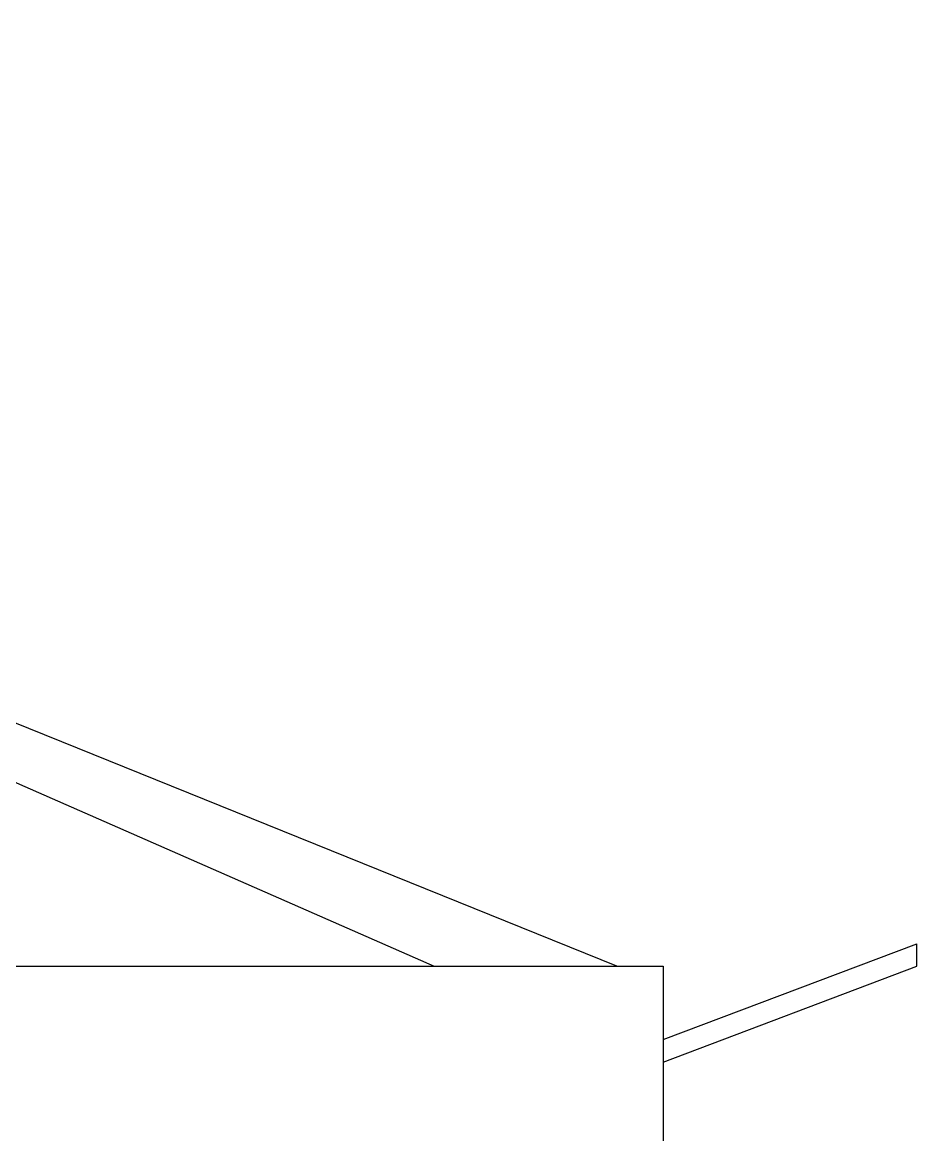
# Model space of a CAD drawing. Extents: x 115 to 1469, y 94 to 338.
# Drawn here: x 168.37 to 174.72, y 253.31 to 261.21 of the extents above; entities that cross this region are included whole.
import ezdxf

# ---------------------------------------------------------------- set-up
doc = ezdxf.new("R2010")
doc.units = 0
doc.layers.add('1', color=7, linetype='CONTINUOUS')

msp = doc.modelspace()

# ---------------------------------------------------------------- linework, layer by layer
at = {"layer": '1', "color": 1}
for p, q in [((156.0155, 261.2108), (171.2896, 254.5067)), ((172.5879, 254.5067), (156.0155, 261.2078)), ((172.9168, 253.987), (174.7168, 254.667)), ((174.7168, 254.5067), (174.7168, 254.667)), ((156.6155, 254.5067), (172.9168, 254.5067)), ((172.9168, 254.5067), (172.9168, 244.9067)), ((172.9168, 253.8267), (174.7168, 254.5067))]:
    msp.add_line(p, q, dxfattribs=at)

doc.saveas('drawing.dxf')
